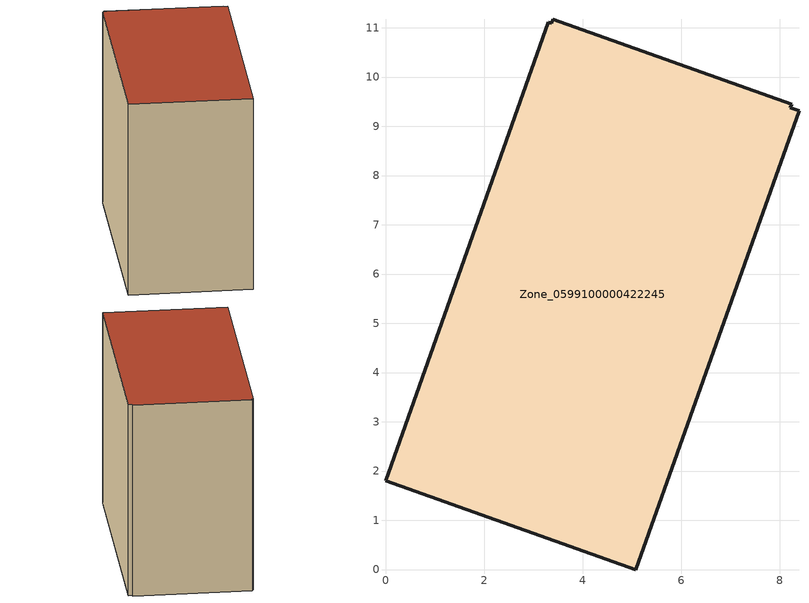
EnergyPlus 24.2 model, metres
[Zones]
Zone_0599100000422245
 floor ground (C_G): 8.24,9.45 8.22,9.38 8.39,9.32 5.08,0 0,1.81 3.31,11.11 3.37,11.09 3.4,11.17 z0.49
 wall outside (C_F): 8.24,9.45 3.4,11.17 3.37,11.09 3.31,11.11 0,1.81 5.08,0 8.39,9.32 8.22,9.38 8.24,9.45 z0.49:9.4
 roof outside (C_R): 8.22,9.38 8.24,9.45 3.4,11.17 3.37,11.09 3.31,11.11 0,1.81 5.08,0 8.39,9.32 z9.4
[BUILDING]
Pand.0599100000422245: North Axis=0; Terrain=City; Loads Convergence Tolerance Value=0.04; Temperature Convergence Tolerance Value=0.4; Solar Distribution=FullExterior; Maximum Number of Warmup Days=25; Minimum Number of Warmup Days=1
[Site:Location]
Rotterdam.The.Hague.AP_ZH_NLD Design_Conditions: Latitude=51.96; Longitude=4.45; Time Zone=1; Elevation=-4.5
[SITE:GROUNDTEMPERATURE:BUILDINGSURFACE]
18, 18, 18, 18, 18, 18, 18, 18, 18, 18, 18, 18
[MATERIAL] Thermal Absorptance=0.9; Solar Absorptance=0.7; Visible Absorptance=0.7
Name | Roughness | Thickness | Conductivity | Density | Specific Heat
G.TI.1992-2005 | MediumSmooth | 0.15 | 0.06 | 540 | 1210
F.TI.1992-2005 | Rough | 0.3 | 0.12 | 1920 | 840
R.TI.1992-2005 | MediumRough | 0.2 | 0.08 | 1500 | 1000
[CONSTRUCTION]
C_G: G.TI.1992-2005
C_F: F.TI.1992-2005
C_R: R.TI.1992-2005
[ZONE]
Zone_0599100000422245: Type=1; Multiplier=1; Ceiling Height=Autocalculate; Volume=Autocalculate; Floor Area=autocalculate; Part of Total Floor Area=Yes
[ZONEINFILTRATION:DESIGNFLOWRATE]
Infil_Zone_0599100000422245: Zone or ZoneList or Space or SpaceList=Zone_0599100000422245; Schedule=AlwaysOn; Design Flow Rate Calculation Method=Flow/Area; Flow Rate per Floor Area=0.0015; Constant Term Coefficient=1; Temperature Term Coefficient=0; Velocity Term Coefficient=0; Velocity Squared Term Coefficient=0
[HVACTEMPLATE:ZONE:IDEALLOADSAIRSYSTEM]
Zone_0599100000422245: Maximum Heating Supply Air Temperature=50; Minimum Cooling Supply Air Temperature=13; Maximum Heating Supply Air Humidity Ratio=0.0156; Minimum Cooling Supply Air Humidity Ratio=0.0077; Heating Limit=NoLimit; Cooling Limit=NoLimit; Dehumidification Control Type=ConstantSensibleHeatRatio; Cooling Sensible Heat Ratio=0.7; Dehumidification Setpoint=60; Humidification Control Type=None; Humidification Setpoint=30; Outdoor Air Method=None; Outdoor Air Flow Rate per Person=0.00944; Outdoor Air Flow Rate per Zone Floor Area=0; Outdoor Air Flow Rate per Zone=0; Demand Controlled Ventilation Type=None; Outdoor Air Economizer Type=NoEconomizer; Heat Recovery Type=None; Sensible Heat Recovery Effectiveness=0.7; Latent Heat Recovery Effectiveness=0.65
[ZONECONTROL:THERMOSTAT]
ThermostatControl_Zone_0599100000422245: Zone or ZoneList=Zone_0599100000422245; Control Type Schedule=DualSetpointControlType; Control 1=Thermostat_Zone_0599100000422245; Temperature Difference Between Cutout And Setpoint=0
[THERMOSTATSETPOINT:DUALSETPOINT]
Thermostat_Zone_0599100000422245: Heating Setpoint Temperature Schedule=HeatingSetpoint_Zone_0599100000422245; Cooling Setpoint Temperature Schedule=CoolingSetpoint_Zone_0599100000422245
[SCHEDULE:COMPACT]
HeatingSetpoint_Zone_0599100000422245: Through: 12/31, For: AllDays, Until: 24:00, 21
CoolingSetpoint_Zone_0599100000422245: Through: 12/31, For: AllDays, Until: 24:00, 24
DualSetpointControlType: Through: 12/31, For: AllDays, Until: 24:00, 4
AlwaysOn: Through: 12/31, For: AllDays, Until: 24:00, 1
